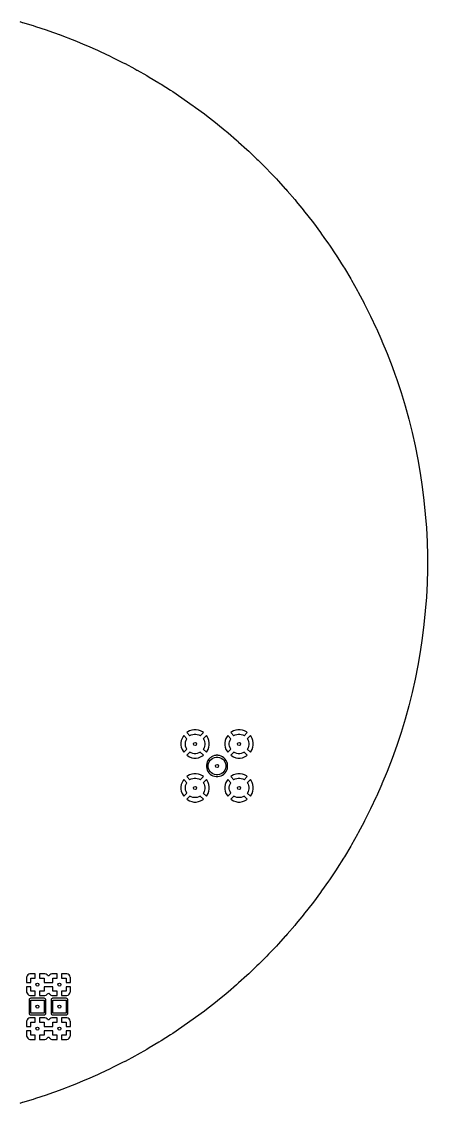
# Model space of a CAD drawing. Header units: inches. Extents: x -2.56 to 2.56, y -2.56 to 2.56.
# Drawn here: x 0.714 to 2.559, y -2.46 to 2.46 of the extents above; entities that cross this region are included whole.
import ezdxf

# ---------------------------------------------------------------- set-up
doc = ezdxf.new("R2010")
doc.units = ezdxf.units.IN
doc.header["$MEASUREMENT"] = 0
doc.layers.add('BLACK', color=250, linetype='CONTINUOUS')

msp = doc.modelspace()

# ---------------------------------------------------------------- linework, layer by layer
at = {"layer": 'BLACK', "linetype": 'CONTINUOUS'}
for p, q in [((0.7057, 2.4597), (0.717, 2.4565)), ((0.717, 2.4565), (0.7171, 2.4565)), ((0.7171, 2.4565), (0.7659, 2.4417)), ((0.7659, 2.4417), (0.7659, 2.4416)), ((0.7659, 2.4416), (0.7773, 2.4381)), ((0.7773, 2.4381), (0.7774, 2.438)), ((0.7774, 2.438), (0.8256, 2.4221)), ((0.8256, 2.4221), (0.8256, 2.4221)), ((0.8256, 2.4221), (0.8371, 2.4182)), ((0.8371, 2.4182), (0.8372, 2.4182)), ((0.8372, 2.4182), (0.8848, 2.4011)), ((0.8848, 2.4011), (0.8849, 2.4011)), ((0.8849, 2.4011), (0.8863, 2.4006)), ((0.8863, 2.4006), (0.8964, 2.3968)), ((0.8964, 2.3968), (0.8965, 2.3968)), ((0.8965, 2.3968), (0.9435, 2.3787)), ((0.9435, 2.3787), (0.9436, 2.3786)), ((0.9436, 2.3786), (0.9552, 2.374)), ((0.9552, 2.374), (0.9552, 2.374)), ((0.9552, 2.374), (1.0017, 2.3547)), ((1.0017, 2.3547), (1.0018, 2.3547)), ((1.0018, 2.3547), (1.0133, 2.3498)), ((1.0133, 2.3498), (1.0134, 2.3498)), ((1.0134, 2.3498), (1.0593, 2.3294)), ((1.0593, 2.3294), (1.0593, 2.3294)), ((1.0593, 2.3294), (1.0709, 2.3241)), ((1.0709, 2.3241), (1.0709, 2.3241)), ((1.0709, 2.3241), (1.1162, 2.3027)), ((1.1162, 2.3027), (1.1163, 2.3026)), ((1.1163, 2.3026), (1.1277, 2.2971)), ((1.1277, 2.2971), (1.1278, 2.297)), ((1.1278, 2.297), (1.1725, 2.2745)), ((1.1725, 2.2745), (1.1726, 2.2745)), ((1.1726, 2.2745), (1.1839, 2.2686)), ((1.1839, 2.2686), (1.184, 2.2686)), ((1.184, 2.2686), (1.2281, 2.245)), ((1.2281, 2.245), (1.2282, 2.245)), ((1.2282, 2.245), (1.2383, 2.2394)), ((1.2383, 2.2394), (1.2394, 2.2388)), ((1.2394, 2.2388), (1.2394, 2.2388)), ((1.2394, 2.2388), (1.283, 2.2141)), ((1.283, 2.2141), (1.283, 2.2141)), ((1.283, 2.2141), (1.2941, 2.2076)), ((1.2941, 2.2076), (1.2941, 2.2076)), ((1.2941, 2.2076), (1.3371, 2.1819)), ((1.3371, 2.1819), (1.3371, 2.1818)), ((1.3371, 2.1818), (1.3429, 2.1783)), ((1.3429, 2.1783), (1.348, 2.1751)), ((1.348, 2.1751), (1.348, 2.1751)), ((1.348, 2.1751), (1.3903, 2.1483)), ((1.3903, 2.1483), (1.3904, 2.1483)), ((1.3904, 2.1483), (1.4011, 2.1413)), ((1.4011, 2.1413), (1.4011, 2.1413)), ((1.4011, 2.1413), (1.4428, 2.1134)), ((1.4428, 2.1134), (1.4428, 2.1134)), ((1.4428, 2.1134), (1.4533, 2.1062)), ((1.4533, 2.1062), (1.4534, 2.1062)), ((1.4534, 2.1062), (1.4944, 2.0773)), ((1.4944, 2.0773), (1.4944, 2.0773)), ((1.4944, 2.0773), (1.499, 2.074)), ((1.499, 2.074), (1.5047, 2.0699)), ((1.5047, 2.0699), (1.5047, 2.0698)), ((1.5047, 2.0698), (1.5451, 2.0399)), ((1.5451, 2.0399), (1.5451, 2.0398)), ((1.5451, 2.0398), (1.5551, 2.0322)), ((1.5551, 2.0322), (1.5551, 2.0322)), ((1.5551, 2.0322), (1.5948, 2.0012)), ((1.5948, 2.0012), (1.5949, 2.0012)), ((1.5949, 2.0012), (1.6045, 1.9934)), ((1.6045, 1.9934), (1.6046, 1.9934)), ((1.6046, 1.9934), (1.64, 1.9643)), ((1.64, 1.9643), (1.6436, 1.9614)), ((1.6436, 1.9614), (1.6437, 1.9613)), ((1.6437, 1.9613), (1.653, 1.9534)), ((1.653, 1.9534), (1.6531, 1.9534)), ((1.6531, 1.9534), (1.6909, 1.9207)), ((1.6909, 1.9207), (1.6914, 1.9203)), ((1.6914, 1.9203), (1.6915, 1.9202)), ((1.6915, 1.9202), (1.6985, 1.914)), ((1.6985, 1.914), (1.7005, 1.9122)), ((1.7005, 1.9122), (1.7005, 1.9122)), ((1.7005, 1.9122), (1.7382, 1.8781)), ((1.7382, 1.8781), (1.7382, 1.878)), ((1.7382, 1.878), (1.7469, 1.8699)), ((1.7469, 1.8699), (1.747, 1.8699)), ((1.747, 1.8699), (1.7839, 1.8347)), ((1.7839, 1.8347), (1.784, 1.8346)), ((1.784, 1.8346), (1.7892, 1.8295)), ((1.7892, 1.8295), (1.7923, 1.8265)), ((1.7923, 1.8265), (1.7923, 1.8264)), ((1.7923, 1.8264), (1.8286, 1.7902)), ((1.8286, 1.7902), (1.8286, 1.7901)), ((1.8286, 1.7901), (1.8346, 1.7839)), ((1.8346, 1.7839), (1.8366, 1.7819)), ((1.8366, 1.7819), (1.8366, 1.7819)), ((1.8366, 1.7819), (1.8721, 1.7446)), ((1.8721, 1.7446), (1.8722, 1.7445)), ((1.8722, 1.7445), (1.8797, 1.7364)), ((1.8797, 1.7364), (1.8797, 1.7363)), ((1.8797, 1.7363), (1.9145, 1.6979)), ((1.9145, 1.6979), (1.9146, 1.6979)), ((1.9146, 1.6979), (1.9217, 1.6898)), ((1.9217, 1.6898), (1.9217, 1.6897)), ((1.9217, 1.6897), (1.9558, 1.6503)), ((1.9558, 1.6503), (1.9558, 1.6502)), ((1.9558, 1.6502), (1.9616, 1.6432)), ((1.9616, 1.6432), (1.9625, 1.6422)), ((1.9625, 1.6422), (1.9626, 1.6421)), ((1.9626, 1.6421), (1.9959, 1.6016)), ((1.9959, 1.6016), (1.9959, 1.6015)), ((1.9959, 1.6015), (2.0021, 1.5936)), ((2.0021, 1.5936), (2.0022, 1.5936)), ((2.0022, 1.5936), (2.0347, 1.5519)), ((2.0347, 1.5519), (2.0348, 1.5518)), ((2.0348, 1.5518), (2.0405, 1.5442)), ((2.0405, 1.5442), (2.0406, 1.5441)), ((2.0406, 1.5441), (2.0723, 1.5013)), ((2.0723, 1.5013), (2.0724, 1.5012)), ((2.0724, 1.5012), (2.0777, 1.4938)), ((2.0777, 1.4938), (2.0777, 1.4938)), ((2.0777, 1.4938), (2.0886, 1.4783)), ((2.0886, 1.4783), (2.1087, 1.4498)), ((2.1087, 1.4498), (2.1088, 1.4497)), ((2.1088, 1.4497), (2.1136, 1.4426)), ((2.1136, 1.4426), (2.1136, 1.4426)), ((2.1136, 1.4426), (2.1428, 1.3989)), ((2.1428, 1.3989), (2.1438, 1.3974)), ((2.1438, 1.3974), (2.1439, 1.3973)), ((2.1439, 1.3973), (2.1482, 1.3906)), ((2.1482, 1.3906), (2.1482, 1.3906)), ((2.1482, 1.3906), (2.1594, 1.3728)), ((2.1594, 1.3728), (2.1686, 1.3582)), ((2.1686, 1.3582), (2.1776, 1.3441)), ((2.1776, 1.3441), (2.1776, 1.344)), ((2.1776, 1.344), (2.1814, 1.3378)), ((2.1814, 1.3378), (2.1815, 1.3378)), ((2.1815, 1.3378), (2.2101, 1.29)), ((2.2101, 1.29), (2.2101, 1.2899)), ((2.2101, 1.2899), (2.2134, 1.2843)), ((2.2134, 1.2843), (2.2134, 1.2842)), ((2.2134, 1.2842), (2.2412, 1.2352)), ((2.2412, 1.2352), (2.2412, 1.2351)), ((2.2412, 1.2351), (2.244, 1.23)), ((2.244, 1.23), (2.244, 1.23)), ((2.244, 1.23), (2.271, 1.1795)), ((2.271, 1.1795), (2.271, 1.1795)), ((2.271, 1.1795), (2.2718, 1.1779)), ((2.2718, 1.1779), (2.2732, 1.1752)), ((2.2732, 1.1752), (2.2994, 1.1232)), ((2.2994, 1.1232), (2.2994, 1.1231)), ((2.2994, 1.1231), (2.301, 1.1197)), ((2.301, 1.1197), (2.301, 1.1197)), ((2.301, 1.1197), (2.3263, 1.0662)), ((2.3263, 1.0662), (2.3264, 1.0661)), ((2.3264, 1.0661), (2.3274, 1.0638)), ((2.3274, 1.0638), (2.3274, 1.0637)), ((2.3274, 1.0637), (2.3519, 1.0085)), ((2.3519, 1.0085), (2.352, 1.0084)), ((2.352, 1.0084), (2.3524, 1.0073)), ((2.3524, 1.0073), (2.3524, 1.0073)), ((2.3524, 1.0073), (2.3761, 0.9503)), ((2.3761, 0.9503), (2.3761, 0.9502)), ((2.3761, 0.9502), (2.3987, 0.8917)), ((2.3987, 0.8917), (2.3987, 0.8916)), ((2.3987, 0.8916), (2.4112, 0.8567)), ((2.4112, 0.8567), (2.4198, 0.8325)), ((2.4198, 0.8325), (2.4199, 0.8324)), ((2.4199, 0.8324), (2.4395, 0.7729)), ((2.4395, 0.7729), (2.4396, 0.7728)), ((2.4396, 0.7728), (2.4578, 0.7128)), ((2.4578, 0.7128), (2.4578, 0.7127)), ((2.4578, 0.7127), (2.4745, 0.6523)), ((2.4745, 0.6523), (2.4745, 0.6522)), ((2.4745, 0.6522), (2.4898, 0.5913)), ((2.4898, 0.5913), (2.4898, 0.5912)), ((2.4898, 0.5912), (2.5035, 0.5301)), ((2.5035, 0.5301), (2.5036, 0.5299)), ((2.5036, 0.5299), (2.5158, 0.4685)), ((2.5158, 0.4685), (2.5158, 0.4683)), ((2.5158, 0.4683), (2.5265, 0.4066)), ((2.5265, 0.4066), (2.5265, 0.4065)), ((2.5265, 0.4065), (2.5357, 0.3445)), ((2.5357, 0.3445), (2.5358, 0.3443)), ((2.5358, 0.3443), (2.5434, 0.2821)), ((2.5434, 0.2821), (2.5434, 0.282)), ((2.5434, 0.282), (2.5496, 0.2196)), ((2.5496, 0.2196), (2.5496, 0.2195)), ((2.5496, 0.2195), (2.5542, 0.157)), ((2.5542, 0.157), (2.5542, 0.1569)), ((2.5542, 0.1569), (2.5573, 0.0943)), ((2.5573, 0.0943), (2.5573, 0.0941)), ((2.5573, 0.0941), (2.5588, 0.0315)), ((2.5588, 0.0315), (2.5588, 0.0313)), ((2.5588, 0.0313), (2.5588, -0.0313)), ((2.5588, -0.0315), (2.5573, -0.0941)), ((2.5588, -0.0313), (2.5588, -0.0315)), ((2.5573, -0.0943), (2.5542, -0.1569)), ((2.5573, -0.0941), (2.5573, -0.0943)), ((2.5542, -0.157), (2.5496, -0.2195)), ((2.5542, -0.1569), (2.5542, -0.157)), ((2.5496, -0.2196), (2.5434, -0.282)), ((2.5496, -0.2195), (2.5496, -0.2196)), ((2.5434, -0.2821), (2.5358, -0.3443)), ((2.5434, -0.282), (2.5434, -0.2821)), ((2.5358, -0.3443), (2.5357, -0.3445)), ((2.5357, -0.3445), (2.5265, -0.4065)), ((2.5265, -0.4066), (2.5158, -0.4683)), ((2.5265, -0.4065), (2.5265, -0.4066)), ((2.5158, -0.4685), (2.5036, -0.5299)), ((2.5158, -0.4683), (2.5158, -0.4685)), ((2.5035, -0.5301), (2.4898, -0.5912)), ((2.5036, -0.5299), (2.5035, -0.5301)), ((2.4898, -0.5913), (2.4745, -0.6522)), ((2.4898, -0.5912), (2.4898, -0.5913)), ((2.4745, -0.6523), (2.4578, -0.7127)), ((2.4745, -0.6522), (2.4745, -0.6523)), ((2.4578, -0.7128), (2.4396, -0.7728)), ((2.4578, -0.7127), (2.4578, -0.7128)), ((1.469, -0.7705), (1.4647, -0.7735)), ((1.4647, -0.7735), (1.4647, -0.7735)), ((1.4647, -0.7735), (1.4789, -0.7877)), ((1.4779, -0.7659), (1.469, -0.7705)), ((1.4875, -0.7628), (1.4779, -0.7659)), ((1.4779, -0.7659), (1.4779, -0.7659)), ((1.4793, -0.7874), (1.4855, -0.7843)), ((1.4855, -0.7843), (1.4921, -0.7821)), ((1.4975, -0.7612), (1.4875, -0.7628)), ((1.4921, -0.7821), (1.499, -0.781)), ((1.5075, -0.7612), (1.4975, -0.7612)), ((1.499, -0.781), (1.506, -0.781)), ((1.506, -0.781), (1.5128, -0.7821)), ((1.5175, -0.7628), (1.5075, -0.7612)), ((1.5128, -0.7821), (1.5194, -0.7843)), ((1.527, -0.7659), (1.5175, -0.7628)), ((1.5194, -0.7843), (1.5256, -0.7874)), ((1.526, -0.7877), (1.5402, -0.7735)), ((1.536, -0.7705), (1.527, -0.7659)), ((1.527, -0.7659), (1.527, -0.7659)), ((1.5402, -0.7735), (1.536, -0.7705)), ((1.669, -0.7705), (1.6647, -0.7735)), ((1.6647, -0.7735), (1.6647, -0.7735)), ((1.6647, -0.7735), (1.6789, -0.7877)), ((1.6779, -0.7659), (1.669, -0.7705)), ((1.6875, -0.7628), (1.6779, -0.7659)), ((1.6779, -0.7659), (1.6779, -0.7659)), ((1.6793, -0.7874), (1.6855, -0.7843)), ((1.6855, -0.7843), (1.6921, -0.7821)), ((1.6975, -0.7612), (1.6875, -0.7628)), ((1.6921, -0.7821), (1.699, -0.781)), ((1.7075, -0.7612), (1.6975, -0.7612)), ((1.699, -0.781), (1.706, -0.781)), ((1.706, -0.781), (1.7128, -0.7821)), ((1.7175, -0.7628), (1.7075, -0.7612)), ((1.7128, -0.7821), (1.7194, -0.7843)), ((1.727, -0.7659), (1.7175, -0.7628)), ((1.7194, -0.7843), (1.7256, -0.7874)), ((1.726, -0.7877), (1.7402, -0.7735)), ((1.736, -0.7705), (1.727, -0.7659)), ((1.727, -0.7659), (1.727, -0.7659)), ((1.7402, -0.7735), (1.736, -0.7705)), ((2.4395, -0.7729), (2.4199, -0.8324)), ((2.4396, -0.7728), (2.4395, -0.7729)), ((1.4401, -0.8102), (1.4385, -0.8202)), ((1.4385, -0.8202), (1.4385, -0.8302)), ((1.4385, -0.8302), (1.4401, -0.8402)), ((1.4432, -0.8006), (1.4401, -0.8102)), ((1.4478, -0.7917), (1.4432, -0.8006)), ((1.4432, -0.8006), (1.4432, -0.8006)), ((1.4508, -0.7875), (1.4478, -0.7917)), ((1.465, -0.8016), (1.4508, -0.7875)), ((1.4508, -0.7875), (1.4508, -0.7875)), ((1.4583, -0.8217), (1.4594, -0.8149)), ((1.4583, -0.8287), (1.4583, -0.8217)), ((1.4594, -0.8355), (1.4583, -0.8287)), ((1.4594, -0.8149), (1.4616, -0.8082)), ((1.4616, -0.8421), (1.4594, -0.8355)), ((1.4616, -0.8082), (1.4647, -0.8021)), ((1.4647, -0.8021), (1.465, -0.8016)), ((1.4789, -0.7877), (1.4793, -0.7874)), ((1.5256, -0.7874), (1.526, -0.7877)), ((1.5541, -0.7875), (1.54, -0.8016)), ((1.54, -0.8016), (1.5403, -0.8021)), ((1.5403, -0.8021), (1.5434, -0.8082)), ((1.5434, -0.8082), (1.5456, -0.8149)), ((1.5456, -0.8355), (1.5434, -0.8421)), ((1.5456, -0.8149), (1.5466, -0.8217)), ((1.5466, -0.8287), (1.5456, -0.8355)), ((1.5466, -0.8217), (1.5466, -0.8287)), ((1.5572, -0.7917), (1.5541, -0.7875)), ((1.5541, -0.7875), (1.5541, -0.7875)), ((1.5618, -0.8006), (1.5572, -0.7917)), ((1.5649, -0.8102), (1.5618, -0.8006)), ((1.5618, -0.8006), (1.5618, -0.8006)), ((1.5665, -0.8202), (1.5649, -0.8102)), ((1.5649, -0.8402), (1.5665, -0.8302)), ((1.5665, -0.8302), (1.5665, -0.8202)), ((1.6401, -0.8102), (1.6385, -0.8202)), ((1.6385, -0.8202), (1.6385, -0.8302)), ((1.6385, -0.8302), (1.6401, -0.8402)), ((1.6432, -0.8006), (1.6401, -0.8102)), ((1.6478, -0.7917), (1.6432, -0.8006)), ((1.6432, -0.8006), (1.6432, -0.8006)), ((1.6508, -0.7875), (1.6478, -0.7917)), ((1.665, -0.8016), (1.6508, -0.7875)), ((1.6508, -0.7875), (1.6508, -0.7875)), ((1.6583, -0.8217), (1.6594, -0.8149)), ((1.6583, -0.8287), (1.6583, -0.8217)), ((1.6594, -0.8355), (1.6583, -0.8287)), ((1.6594, -0.8149), (1.6616, -0.8082)), ((1.6616, -0.8421), (1.6594, -0.8355)), ((1.6616, -0.8082), (1.6647, -0.8021)), ((1.6647, -0.8021), (1.665, -0.8016)), ((1.6789, -0.7877), (1.6793, -0.7874)), ((1.7256, -0.7874), (1.726, -0.7877)), ((1.7541, -0.7875), (1.74, -0.8016)), ((1.74, -0.8016), (1.7403, -0.8021)), ((1.7403, -0.8021), (1.7434, -0.8082)), ((1.7434, -0.8082), (1.7456, -0.8149)), ((1.7456, -0.8355), (1.7434, -0.8421)), ((1.7456, -0.8149), (1.7466, -0.8217)), ((1.7466, -0.8287), (1.7456, -0.8355)), ((1.7466, -0.8217), (1.7466, -0.8287)), ((1.7572, -0.7917), (1.7541, -0.7875)), ((1.7541, -0.7875), (1.7541, -0.7875)), ((1.7618, -0.8006), (1.7572, -0.7917)), ((1.7649, -0.8102), (1.7618, -0.8006)), ((1.7618, -0.8006), (1.7618, -0.8006)), ((1.7665, -0.8202), (1.7649, -0.8102)), ((1.7649, -0.8402), (1.7665, -0.8302)), ((1.7665, -0.8302), (1.7665, -0.8202)), ((2.4198, -0.8325), (2.3987, -0.8916)), ((2.4199, -0.8324), (2.4198, -0.8325)), ((1.4401, -0.8402), (1.4432, -0.8498)), ((1.4432, -0.8498), (1.4432, -0.8498)), ((1.4432, -0.8498), (1.4478, -0.8587)), ((1.4478, -0.8587), (1.4508, -0.8629)), ((1.4508, -0.8629), (1.465, -0.8487)), ((1.4508, -0.8629), (1.4508, -0.8629)), ((1.4647, -0.8483), (1.4616, -0.8421)), ((1.465, -0.8487), (1.4647, -0.8483)), ((1.4789, -0.8627), (1.4647, -0.8769)), ((1.4647, -0.8769), (1.469, -0.8799)), ((1.469, -0.8799), (1.4779, -0.8845)), ((1.4779, -0.8845), (1.4779, -0.8845)), ((1.4779, -0.8845), (1.4875, -0.8876)), ((1.4793, -0.863), (1.4789, -0.8627)), ((1.4855, -0.8661), (1.4793, -0.863)), ((1.4921, -0.8683), (1.4855, -0.8661)), ((1.499, -0.8694), (1.4921, -0.8683)), ((1.506, -0.8694), (1.499, -0.8694)), ((1.5128, -0.8683), (1.506, -0.8694)), ((1.5194, -0.8661), (1.5128, -0.8683)), ((1.5175, -0.8876), (1.527, -0.8845)), ((1.5256, -0.863), (1.5194, -0.8661)), ((1.526, -0.8627), (1.5256, -0.863)), ((1.5402, -0.8769), (1.526, -0.8627)), ((1.527, -0.8845), (1.536, -0.8799)), ((1.527, -0.8845), (1.527, -0.8845)), ((1.536, -0.8799), (1.5402, -0.8769)), ((1.5403, -0.8483), (1.54, -0.8487)), ((1.54, -0.8487), (1.5541, -0.8629)), ((1.5402, -0.8769), (1.5402, -0.8769)), ((1.5434, -0.8421), (1.5403, -0.8483)), ((1.5541, -0.8629), (1.5572, -0.8587)), ((1.5541, -0.8629), (1.5541, -0.8629)), ((1.5572, -0.8587), (1.5618, -0.8498)), ((1.5618, -0.8498), (1.5649, -0.8402)), ((1.5618, -0.8498), (1.5618, -0.8498)), ((1.5772, -0.8839), (1.5737, -0.8865)), ((1.584, -0.8805), (1.5772, -0.8839)), ((1.5912, -0.8781), (1.584, -0.8805)), ((1.5908, -0.8866), (1.5985, -0.885)), ((1.5973, -0.8772), (1.5912, -0.8781)), ((1.5987, -0.8769), (1.5973, -0.8772)), ((1.5985, -0.885), (1.6064, -0.885)), ((1.6063, -0.8769), (1.5987, -0.8769)), ((1.608, -0.8772), (1.6063, -0.8769)), ((1.6064, -0.885), (1.6142, -0.8866)), ((1.6138, -0.8781), (1.608, -0.8772)), ((1.621, -0.8805), (1.6138, -0.8781)), ((1.6138, -0.8781), (1.6138, -0.8781)), ((1.6278, -0.8839), (1.621, -0.8805)), ((1.6339, -0.8884), (1.6278, -0.8839)), ((1.6401, -0.8402), (1.6432, -0.8498)), ((1.6432, -0.8498), (1.6432, -0.8498)), ((1.6432, -0.8498), (1.6478, -0.8587)), ((1.6478, -0.8587), (1.6508, -0.8629)), ((1.6508, -0.8629), (1.665, -0.8487)), ((1.6508, -0.8629), (1.6508, -0.8629)), ((1.6647, -0.8483), (1.6616, -0.8421)), ((1.665, -0.8487), (1.6647, -0.8483)), ((1.6789, -0.8627), (1.6647, -0.8769)), ((1.6647, -0.8769), (1.669, -0.8799)), ((1.669, -0.8799), (1.6779, -0.8845)), ((1.6779, -0.8845), (1.6779, -0.8845)), ((1.6779, -0.8845), (1.6875, -0.8876)), ((1.6793, -0.863), (1.6789, -0.8627)), ((1.6855, -0.8661), (1.6793, -0.863)), ((1.6921, -0.8683), (1.6855, -0.8661)), ((1.699, -0.8694), (1.6921, -0.8683)), ((1.706, -0.8694), (1.699, -0.8694)), ((1.7128, -0.8683), (1.706, -0.8694)), ((1.7194, -0.8661), (1.7128, -0.8683)), ((1.7175, -0.8876), (1.727, -0.8845)), ((1.7256, -0.863), (1.7194, -0.8661)), ((1.726, -0.8627), (1.7256, -0.863)), ((1.7402, -0.8769), (1.726, -0.8627)), ((1.727, -0.8845), (1.736, -0.8799)), ((1.727, -0.8845), (1.727, -0.8845)), ((1.736, -0.8799), (1.7402, -0.8769)), ((1.7403, -0.8483), (1.74, -0.8487)), ((1.74, -0.8487), (1.7541, -0.8629)), ((1.7402, -0.8769), (1.7402, -0.8769)), ((1.7434, -0.8421), (1.7403, -0.8483)), ((1.7541, -0.8629), (1.7572, -0.8587)), ((1.7541, -0.8629), (1.7541, -0.8629)), ((1.7572, -0.8587), (1.7618, -0.8498)), ((1.7618, -0.8498), (1.7649, -0.8402)), ((1.7618, -0.8498), (1.7618, -0.8498)), ((1.4875, -0.8876), (1.4975, -0.8892)), ((1.4975, -0.8892), (1.5075, -0.8892)), ((1.5075, -0.8892), (1.5175, -0.8876)), ((1.5554, -0.9139), (1.5542, -0.9214)), ((1.5542, -0.9214), (1.5542, -0.929)), ((1.5542, -0.929), (1.5554, -0.9365)), ((1.5578, -0.9067), (1.5554, -0.9139)), ((1.5612, -0.8999), (1.5578, -0.9067)), ((1.5638, -0.8964), (1.5612, -0.8999)), ((1.5623, -0.9212), (1.5639, -0.9135)), ((1.5623, -0.9292), (1.5623, -0.9212)), ((1.5639, -0.9369), (1.5623, -0.9292)), ((1.5657, -0.8938), (1.5638, -0.8964)), ((1.5639, -0.9135), (1.5669, -0.9062)), ((1.5711, -0.8884), (1.5657, -0.8938)), ((1.5657, -0.8938), (1.5657, -0.8938)), ((1.5657, -0.8938), (1.5657, -0.8938)), ((1.5669, -0.9062), (1.5713, -0.8996)), ((1.5737, -0.8865), (1.5711, -0.8884)), ((1.5711, -0.8884), (1.5711, -0.8884)), ((1.5711, -0.8884), (1.5711, -0.8884)), ((1.5713, -0.8996), (1.5769, -0.894)), ((1.5769, -0.894), (1.5835, -0.8896)), ((1.5835, -0.8896), (1.5908, -0.8866)), ((1.6142, -0.8866), (1.6215, -0.8896)), ((1.6215, -0.8896), (1.6281, -0.894)), ((1.6281, -0.894), (1.6337, -0.8996)), ((1.6337, -0.8996), (1.6381, -0.9062)), ((1.6393, -0.8938), (1.6339, -0.8884)), ((1.6381, -0.9062), (1.6411, -0.9135)), ((1.6438, -0.8999), (1.6393, -0.8938)), ((1.6411, -0.9135), (1.6426, -0.9212)), ((1.6426, -0.9292), (1.6411, -0.9369)), ((1.6426, -0.9212), (1.6426, -0.9292)), ((1.6472, -0.9067), (1.6438, -0.8999)), ((1.6495, -0.9139), (1.6472, -0.9067)), ((1.6507, -0.9214), (1.6495, -0.9139)), ((1.6495, -0.9365), (1.6507, -0.929)), ((1.6507, -0.929), (1.6507, -0.9214)), ((1.6875, -0.8876), (1.6975, -0.8892)), ((1.6975, -0.8892), (1.7075, -0.8892)), ((1.7075, -0.8892), (1.7175, -0.8876)), ((2.3987, -0.8917), (2.3761, -0.9502)), ((2.3987, -0.8916), (2.3987, -0.8917)), ((1.469, -0.9705), (1.4647, -0.9735)), ((1.4647, -0.9735), (1.4647, -0.9735)), ((1.4647, -0.9735), (1.4789, -0.9877)), ((1.4779, -0.9659), (1.469, -0.9705)), ((1.4875, -0.9628), (1.4779, -0.9659)), ((1.4779, -0.9659), (1.4779, -0.9659)), ((1.4855, -0.9843), (1.4921, -0.9821)), ((1.4975, -0.9612), (1.4875, -0.9628)), ((1.4921, -0.9821), (1.499, -0.981)), ((1.5075, -0.9612), (1.4975, -0.9612)), ((1.499, -0.981), (1.506, -0.981)), ((1.506, -0.981), (1.5128, -0.9821)), ((1.5175, -0.9628), (1.5075, -0.9612)), ((1.5128, -0.9821), (1.5194, -0.9843)), ((1.527, -0.9659), (1.5175, -0.9628)), ((1.526, -0.9877), (1.5402, -0.9735)), ((1.536, -0.9705), (1.527, -0.9659)), ((1.527, -0.9659), (1.527, -0.9659)), ((1.5402, -0.9735), (1.536, -0.9705)), ((1.5554, -0.9365), (1.5554, -0.9365)), ((1.5554, -0.9365), (1.5578, -0.9437)), ((1.5578, -0.9437), (1.5612, -0.9505)), ((1.5612, -0.9505), (1.5657, -0.9566)), ((1.5669, -0.9442), (1.5639, -0.9369)), ((1.5657, -0.9566), (1.5711, -0.962)), ((1.5713, -0.9508), (1.5669, -0.9442)), ((1.5711, -0.962), (1.5772, -0.9665)), ((1.5769, -0.9564), (1.5713, -0.9508)), ((1.5835, -0.9608), (1.5769, -0.9564)), ((1.5772, -0.9665), (1.584, -0.9699)), ((1.5908, -0.9638), (1.5835, -0.9608)), ((1.584, -0.9699), (1.5912, -0.9723)), ((1.5985, -0.9654), (1.5908, -0.9638)), ((1.5912, -0.9723), (1.5987, -0.9734)), ((1.6064, -0.9654), (1.5985, -0.9654)), ((1.5987, -0.9734), (1.5987, -0.9734)), ((1.5987, -0.9734), (1.6063, -0.9734)), ((1.6063, -0.9734), (1.6138, -0.9723)), ((1.6063, -0.9734), (1.6063, -0.9734)), ((1.6142, -0.9638), (1.6064, -0.9654)), ((1.6138, -0.9723), (1.621, -0.9699)), ((1.6215, -0.9608), (1.6142, -0.9638)), ((1.621, -0.9699), (1.6278, -0.9665)), ((1.6281, -0.9564), (1.6215, -0.9608)), ((1.6278, -0.9665), (1.6339, -0.962)), ((1.6337, -0.9508), (1.6281, -0.9564)), ((1.6381, -0.9442), (1.6337, -0.9508)), ((1.6339, -0.962), (1.6393, -0.9566)), ((1.6411, -0.9369), (1.6381, -0.9442)), ((1.6393, -0.9566), (1.6438, -0.9505)), ((1.6438, -0.9505), (1.6472, -0.9437)), ((1.6472, -0.9437), (1.6495, -0.9365)), ((1.669, -0.9705), (1.6647, -0.9735)), ((1.6647, -0.9735), (1.6647, -0.9735)), ((1.6647, -0.9735), (1.6789, -0.9877)), ((1.6779, -0.9659), (1.669, -0.9705)), ((1.6875, -0.9628), (1.6779, -0.9659)), ((1.6779, -0.9659), (1.6779, -0.9659)), ((1.6855, -0.9843), (1.6921, -0.9821)), ((1.6975, -0.9612), (1.6875, -0.9628)), ((1.6921, -0.9821), (1.699, -0.981)), ((1.7075, -0.9612), (1.6975, -0.9612)), ((1.699, -0.981), (1.706, -0.981)), ((1.706, -0.981), (1.7128, -0.9821)), ((1.7175, -0.9628), (1.7075, -0.9612)), ((1.7128, -0.9821), (1.7194, -0.9843)), ((1.727, -0.9659), (1.7175, -0.9628)), ((1.726, -0.9877), (1.7402, -0.9735)), ((1.736, -0.9705), (1.727, -0.9659)), ((1.727, -0.9659), (1.727, -0.9659)), ((1.7402, -0.9735), (1.736, -0.9705)), ((2.3761, -0.9503), (2.3524, -1.0073)), ((2.3761, -0.9502), (2.3761, -0.9503)), ((1.4401, -1.0102), (1.4385, -1.0202)), ((1.4385, -1.0202), (1.4385, -1.0302)), ((1.4385, -1.0302), (1.4401, -1.0402)), ((1.4432, -1.0006), (1.4401, -1.0102)), ((1.4478, -0.9917), (1.4432, -1.0006)), ((1.4432, -1.0006), (1.4432, -1.0006)), ((1.4508, -0.9875), (1.4478, -0.9917)), ((1.465, -1.0016), (1.4508, -0.9875)), ((1.4508, -0.9875), (1.4508, -0.9875)), ((1.4583, -1.0217), (1.4594, -1.0149)), ((1.4583, -1.0287), (1.4583, -1.0217)), ((1.4594, -1.0355), (1.4583, -1.0287)), ((1.4594, -1.0149), (1.4616, -1.0082)), ((1.4616, -1.0082), (1.4647, -1.0021)), ((1.4647, -1.0021), (1.465, -1.0016)), ((1.4789, -0.9877), (1.4793, -0.9874)), ((1.4793, -0.9874), (1.4855, -0.9843)), ((1.5194, -0.9843), (1.5256, -0.9874)), ((1.5256, -0.9874), (1.526, -0.9877)), ((1.5541, -0.9875), (1.54, -1.0016)), ((1.54, -1.0016), (1.5403, -1.0021)), ((1.5403, -1.0021), (1.5434, -1.0082)), ((1.5434, -1.0082), (1.5456, -1.0149)), ((1.5456, -1.0149), (1.5466, -1.0217)), ((1.5466, -1.0287), (1.5456, -1.0355)), ((1.5466, -1.0217), (1.5466, -1.0287)), ((1.5572, -0.9917), (1.5541, -0.9875)), ((1.5541, -0.9875), (1.5541, -0.9875)), ((1.5618, -1.0006), (1.5572, -0.9917)), ((1.5649, -1.0102), (1.5618, -1.0006)), ((1.5618, -1.0006), (1.5618, -1.0006)), ((1.5665, -1.0202), (1.5649, -1.0102)), ((1.5649, -1.0402), (1.5665, -1.0302)), ((1.5665, -1.0302), (1.5665, -1.0202)), ((1.6401, -1.0102), (1.6385, -1.0202)), ((1.6385, -1.0202), (1.6385, -1.0302)), ((1.6385, -1.0302), (1.6401, -1.0402)), ((1.6432, -1.0006), (1.6401, -1.0102)), ((1.6478, -0.9917), (1.6432, -1.0006)), ((1.6432, -1.0006), (1.6432, -1.0006)), ((1.6508, -0.9875), (1.6478, -0.9917)), ((1.665, -1.0016), (1.6508, -0.9875)), ((1.6508, -0.9875), (1.6508, -0.9875)), ((1.6583, -1.0217), (1.6594, -1.0149)), ((1.6583, -1.0287), (1.6583, -1.0217)), ((1.6594, -1.0355), (1.6583, -1.0287)), ((1.6594, -1.0149), (1.6616, -1.0082)), ((1.6616, -1.0082), (1.6647, -1.0021)), ((1.6647, -1.0021), (1.665, -1.0016)), ((1.6789, -0.9877), (1.6793, -0.9874)), ((1.6793, -0.9874), (1.6855, -0.9843)), ((1.7194, -0.9843), (1.7256, -0.9874)), ((1.7256, -0.9874), (1.726, -0.9877)), ((1.7541, -0.9875), (1.74, -1.0016)), ((1.74, -1.0016), (1.7403, -1.0021)), ((1.7403, -1.0021), (1.7434, -1.0082)), ((1.7434, -1.0082), (1.7456, -1.0149)), ((1.7456, -1.0149), (1.7466, -1.0217)), ((1.7466, -1.0287), (1.7456, -1.0355)), ((1.7466, -1.0217), (1.7466, -1.0287)), ((1.7572, -0.9917), (1.7541, -0.9875)), ((1.7541, -0.9875), (1.7541, -0.9875)), ((1.7618, -1.0006), (1.7572, -0.9917)), ((1.7649, -1.0102), (1.7618, -1.0006)), ((1.7618, -1.0006), (1.7618, -1.0006)), ((1.7665, -1.0202), (1.7649, -1.0102)), ((1.7649, -1.0402), (1.7665, -1.0302)), ((1.7665, -1.0302), (1.7665, -1.0202)), ((2.3519, -1.0085), (2.3274, -1.0637)), ((2.352, -1.0084), (2.3519, -1.0085)), ((2.3524, -1.0073), (2.352, -1.0084)), ((2.3524, -1.0073), (2.3524, -1.0073)), ((1.4401, -1.0402), (1.4432, -1.0498)), ((1.4432, -1.0498), (1.4432, -1.0498)), ((1.4432, -1.0498), (1.4478, -1.0587)), ((1.4478, -1.0587), (1.4508, -1.0629)), ((1.4508, -1.0629), (1.465, -1.0487)), ((1.4508, -1.0629), (1.4508, -1.0629)), ((1.4616, -1.0421), (1.4594, -1.0355)), ((1.4647, -1.0483), (1.4616, -1.0421)), ((1.465, -1.0487), (1.4647, -1.0483)), ((1.4789, -1.0627), (1.4647, -1.0769)), ((1.4647, -1.0769), (1.469, -1.0799)), ((1.469, -1.0799), (1.4779, -1.0845)), ((1.4793, -1.063), (1.4789, -1.0627)), ((1.4855, -1.0661), (1.4793, -1.063)), ((1.4921, -1.0683), (1.4855, -1.0661)), ((1.499, -1.0694), (1.4921, -1.0683)), ((1.506, -1.0694), (1.499, -1.0694)), ((1.5128, -1.0683), (1.506, -1.0694)), ((1.5194, -1.0661), (1.5128, -1.0683)), ((1.5256, -1.063), (1.5194, -1.0661)), ((1.526, -1.0627), (1.5256, -1.063)), ((1.5402, -1.0769), (1.526, -1.0627)), ((1.527, -1.0845), (1.536, -1.0799)), ((1.536, -1.0799), (1.5402, -1.0769)), ((1.5403, -1.0483), (1.54, -1.0487)), ((1.54, -1.0487), (1.5541, -1.0629)), ((1.5402, -1.0769), (1.5402, -1.0769)), ((1.5434, -1.0421), (1.5403, -1.0483)), ((1.5456, -1.0355), (1.5434, -1.0421)), ((1.5541, -1.0629), (1.5572, -1.0587)), ((1.5541, -1.0629), (1.5541, -1.0629)), ((1.5572, -1.0587), (1.5618, -1.0498)), ((1.5618, -1.0498), (1.5649, -1.0402)), ((1.5618, -1.0498), (1.5618, -1.0498)), ((1.6401, -1.0402), (1.6432, -1.0498)), ((1.6432, -1.0498), (1.6432, -1.0498)), ((1.6432, -1.0498), (1.6478, -1.0587)), ((1.6478, -1.0587), (1.6508, -1.0629)), ((1.6508, -1.0629), (1.665, -1.0487)), ((1.6508, -1.0629), (1.6508, -1.0629)), ((1.6616, -1.0421), (1.6594, -1.0355)), ((1.6647, -1.0483), (1.6616, -1.0421)), ((1.665, -1.0487), (1.6647, -1.0483)), ((1.6789, -1.0627), (1.6647, -1.0769)), ((1.6647, -1.0769), (1.669, -1.0799)), ((1.669, -1.0799), (1.6779, -1.0845)), ((1.6793, -1.063), (1.6789, -1.0627)), ((1.6855, -1.0661), (1.6793, -1.063)), ((1.6921, -1.0683), (1.6855, -1.0661)), ((1.699, -1.0694), (1.6921, -1.0683)), ((1.706, -1.0694), (1.699, -1.0694)), ((1.7128, -1.0683), (1.706, -1.0694)), ((1.7194, -1.0661), (1.7128, -1.0683)), ((1.7256, -1.063), (1.7194, -1.0661)), ((1.726, -1.0627), (1.7256, -1.063)), ((1.7402, -1.0769), (1.726, -1.0627)), ((1.727, -1.0845), (1.736, -1.0799)), ((1.736, -1.0799), (1.7402, -1.0769)), ((1.7403, -1.0483), (1.74, -1.0487)), ((1.74, -1.0487), (1.7541, -1.0629)), ((1.7402, -1.0769), (1.7402, -1.0769)), ((1.7434, -1.0421), (1.7403, -1.0483)), ((1.7456, -1.0355), (1.7434, -1.0421)), ((1.7541, -1.0629), (1.7572, -1.0587)), ((1.7541, -1.0629), (1.7541, -1.0629)), ((1.7572, -1.0587), (1.7618, -1.0498)), ((1.7618, -1.0498), (1.7649, -1.0402)), ((1.7618, -1.0498), (1.7618, -1.0498)), ((2.3263, -1.0662), (2.301, -1.1197)), ((2.3264, -1.0661), (2.3263, -1.0662)), ((2.3274, -1.0638), (2.3264, -1.0661)), ((2.3274, -1.0637), (2.3274, -1.0638)), ((1.4779, -1.0845), (1.4779, -1.0845)), ((1.4779, -1.0845), (1.4875, -1.0876)), ((1.4875, -1.0876), (1.4975, -1.0892)), ((1.4975, -1.0892), (1.5075, -1.0892)), ((1.5075, -1.0892), (1.5175, -1.0876)), ((1.5175, -1.0876), (1.527, -1.0845)), ((1.527, -1.0845), (1.527, -1.0845)), ((1.6779, -1.0845), (1.6779, -1.0845)), ((1.6779, -1.0845), (1.6875, -1.0876)), ((1.6875, -1.0876), (1.6975, -1.0892)), ((1.6975, -1.0892), (1.7075, -1.0892)), ((1.7075, -1.0892), (1.7175, -1.0876)), ((1.7175, -1.0876), (1.727, -1.0845)), ((1.727, -1.0845), (1.727, -1.0845)), ((2.2994, -1.1232), (2.2732, -1.1752)), ((2.301, -1.1197), (2.2994, -1.1231)), ((2.2994, -1.1231), (2.2994, -1.1232)), ((2.301, -1.1197), (2.301, -1.1197)), ((2.271, -1.1795), (2.244, -1.23)), ((2.2732, -1.1752), (2.271, -1.1795)), ((2.271, -1.1795), (2.271, -1.1795)), ((2.2732, -1.1752), (2.2732, -1.1752)), ((2.2412, -1.2352), (2.2134, -1.2842)), ((2.244, -1.23), (2.2412, -1.2351)), ((2.2412, -1.2351), (2.2412, -1.2352)), ((2.244, -1.23), (2.244, -1.23)), ((2.2101, -1.29), (2.1815, -1.3378)), ((2.2134, -1.2843), (2.2101, -1.2899)), ((2.2101, -1.2899), (2.2101, -1.29)), ((2.2134, -1.2842), (2.2134, -1.2843)), ((2.1776, -1.3441), (2.1482, -1.3906)), ((2.1814, -1.3378), (2.1776, -1.344)), ((2.1776, -1.344), (2.1776, -1.3441)), ((2.1815, -1.3378), (2.1814, -1.3378)), ((2.1438, -1.3974), (2.1136, -1.4426)), ((2.1439, -1.3973), (2.1438, -1.3974)), ((2.1482, -1.3906), (2.1439, -1.3973)), ((2.1482, -1.3906), (2.1482, -1.3906)), ((2.1087, -1.4498), (2.0777, -1.4938)), ((2.1088, -1.4497), (2.1087, -1.4498)), ((2.1136, -1.4426), (2.1088, -1.4497)), ((2.1136, -1.4426), (2.1136, -1.4426)), ((2.0723, -1.5013), (2.0406, -1.5441)), ((2.0724, -1.5012), (2.0723, -1.5013)), ((2.0777, -1.4938), (2.0724, -1.5012)), ((2.0777, -1.4938), (2.0777, -1.4938)), ((2.0347, -1.5519), (2.0022, -1.5936)), ((2.0348, -1.5518), (2.0347, -1.5519)), ((2.0405, -1.5442), (2.0348, -1.5518)), ((2.0406, -1.5441), (2.0405, -1.5442)), ((1.9959, -1.6016), (1.9626, -1.6421)), ((2.0021, -1.5936), (1.9959, -1.6015)), ((1.9959, -1.6015), (1.9959, -1.6016)), ((2.0022, -1.5936), (2.0021, -1.5936)), ((1.9558, -1.6503), (1.9217, -1.6897)), ((1.9625, -1.6422), (1.9558, -1.6502)), ((1.9558, -1.6502), (1.9558, -1.6503)), ((1.9626, -1.6421), (1.9625, -1.6422)), ((1.9145, -1.6979), (1.8797, -1.7363)), ((1.9146, -1.6979), (1.9145, -1.6979)), ((1.9217, -1.6898), (1.9146, -1.6979)), ((1.9217, -1.6897), (1.9217, -1.6898)), ((1.8721, -1.7446), (1.8366, -1.7819)), ((1.8722, -1.7445), (1.8721, -1.7446)), ((1.8797, -1.7364), (1.8722, -1.7445)), ((1.8797, -1.7363), (1.8797, -1.7364)), ((1.8286, -1.7902), (1.7923, -1.8264)), ((1.8366, -1.7819), (1.8286, -1.7901)), ((1.8286, -1.7901), (1.8286, -1.7902)), ((1.8366, -1.7819), (1.8366, -1.7819)), ((1.7839, -1.8347), (1.747, -1.8699)), ((1.784, -1.8346), (1.7839, -1.8347)), ((1.7923, -1.8265), (1.784, -1.8346)), ((1.7923, -1.8264), (1.7923, -1.8265)), ((0.7364, -1.8855), (0.7361, -1.8878)), ((0.7361, -1.8878), (0.7361, -1.9098)), ((0.7361, -1.9098), (0.7558, -1.9098)), ((0.7384, -1.8802), (0.7364, -1.8855)), ((0.7364, -1.8855), (0.7364, -1.8855)), ((0.7418, -1.8756), (0.7384, -1.8802)), ((0.7384, -1.8802), (0.7384, -1.8802)), ((0.7463, -1.8722), (0.7418, -1.8756)), ((0.7418, -1.8756), (0.7418, -1.8756)), ((0.7516, -1.8703), (0.7463, -1.8722)), ((0.7463, -1.8722), (0.7463, -1.8722)), ((0.7539, -1.87), (0.7516, -1.8703)), ((0.7516, -1.8703), (0.7516, -1.8703)), ((0.776, -1.87), (0.7539, -1.87)), ((0.7558, -1.9098), (0.7558, -1.8897)), ((0.7558, -1.8897), (0.776, -1.8897)), ((0.776, -1.8897), (0.776, -1.87)), ((0.8177, -1.87), (0.7957, -1.87)), ((0.7957, -1.87), (0.7957, -1.8897)), ((0.7957, -1.8897), (0.8158, -1.8897)), ((0.8158, -1.8897), (0.8158, -1.9098)), ((0.8158, -1.9098), (0.8558, -1.9098)), ((0.8201, -1.8703), (0.8177, -1.87)), ((0.8254, -1.8722), (0.8201, -1.8703)), ((0.8201, -1.8703), (0.8201, -1.8703)), ((0.8299, -1.8756), (0.8254, -1.8722)), ((0.8254, -1.8722), (0.8254, -1.8722)), ((0.8319, -1.8783), (0.8299, -1.8756)), ((0.8324, -1.8789), (0.8319, -1.8783)), ((0.8348, -1.8802), (0.8324, -1.8789)), ((0.8375, -1.88), (0.8348, -1.8802)), ((0.8397, -1.8783), (0.8375, -1.88)), ((0.8418, -1.8756), (0.8397, -1.8783)), ((0.8463, -1.8722), (0.8418, -1.8756)), ((0.8516, -1.8703), (0.8463, -1.8722)), ((0.8463, -1.8722), (0.8463, -1.8722)), ((0.8539, -1.87), (0.8516, -1.8703)), ((0.8516, -1.8703), (0.8516, -1.8703)), ((0.876, -1.87), (0.8539, -1.87)), ((0.8558, -1.9098), (0.8558, -1.8897)), ((0.8558, -1.8897), (0.876, -1.8897)), ((0.876, -1.8897), (0.876, -1.87)), ((0.9177, -1.87), (0.8957, -1.87)), ((0.8957, -1.87), (0.8957, -1.8897)), ((0.8957, -1.8897), (0.9158, -1.8897)), ((0.9158, -1.8897), (0.9158, -1.9098)), ((0.9158, -1.9098), (0.9355, -1.9098)), ((0.9201, -1.8703), (0.9177, -1.87)), ((0.9254, -1.8722), (0.9201, -1.8703)), ((0.9201, -1.8703), (0.9201, -1.8703)), ((0.9299, -1.8756), (0.9254, -1.8722)), ((0.9254, -1.8722), (0.9254, -1.8722)), ((0.9333, -1.8802), (0.9299, -1.8756)), ((0.9299, -1.8756), (0.9299, -1.8756)), ((0.9353, -1.8855), (0.9333, -1.8802)), ((0.9333, -1.8802), (0.9333, -1.8802)), ((0.9355, -1.8878), (0.9353, -1.8855)), ((0.9353, -1.8855), (0.9353, -1.8855)), ((0.9355, -1.9098), (0.9355, -1.8878)), ((0.9355, -1.8878), (0.9355, -1.8878)), ((1.7005, -1.9122), (1.6915, -1.9202)), ((1.7382, -1.8781), (1.7005, -1.9122)), ((1.7005, -1.9122), (1.7005, -1.9122)), ((1.7469, -1.8699), (1.7382, -1.878)), ((1.7382, -1.878), (1.7382, -1.8781)), ((1.747, -1.8699), (1.7469, -1.8699)), ((0.7361, -1.9295), (0.7361, -1.9516)), ((0.7558, -1.9295), (0.7361, -1.9295)), ((0.7361, -1.9516), (0.7364, -1.9539)), ((0.7364, -1.9539), (0.7364, -1.9539)), ((0.7364, -1.9539), (0.7384, -1.9592)), ((0.7384, -1.9592), (0.7384, -1.9592)), ((0.7384, -1.9592), (0.7418, -1.9637)), ((0.7418, -1.9637), (0.7418, -1.9637)), ((0.7418, -1.9637), (0.7463, -1.9671)), ((0.7463, -1.9671), (0.7463, -1.9671)), ((0.7463, -1.9671), (0.7516, -1.9691)), ((0.7558, -1.9497), (0.7558, -1.9295)), ((0.776, -1.9497), (0.7558, -1.9497)), ((0.776, -1.9694), (0.776, -1.9497)), ((0.8158, -1.9497), (0.7957, -1.9497)), ((0.7957, -1.9497), (0.7957, -1.9694)), ((0.8158, -1.9295), (0.8158, -1.9497)), ((0.8558, -1.9295), (0.8158, -1.9295)), ((0.8201, -1.9691), (0.8254, -1.9671)), ((0.8254, -1.9671), (0.8299, -1.9637)), ((0.8254, -1.9671), (0.8254, -1.9671)), ((0.8299, -1.9637), (0.8319, -1.961)), ((0.8319, -1.961), (0.8341, -1.9594)), ((0.8341, -1.9594), (0.8369, -1.9592)), ((0.8369, -1.9592), (0.8393, -1.9605)), ((0.8393, -1.9605), (0.8397, -1.961)), ((0.8397, -1.961), (0.8418, -1.9637)), ((0.8418, -1.9637), (0.8463, -1.9671)), ((0.8463, -1.9671), (0.8463, -1.9671)), ((0.8463, -1.9671), (0.8516, -1.9691)), ((0.8558, -1.9497), (0.8558, -1.9295)), ((0.876, -1.9497), (0.8558, -1.9497)), ((0.876, -1.9694), (0.876, -1.9497)), ((0.9158, -1.9497), (0.8957, -1.9497)), ((0.8957, -1.9497), (0.8957, -1.9694)), ((0.9355, -1.9295), (0.9158, -1.9295)), ((0.9158, -1.9295), (0.9158, -1.9497)), ((0.9201, -1.9691), (0.9254, -1.9671)), ((0.9254, -1.9671), (0.9299, -1.9637)), ((0.9254, -1.9671), (0.9254, -1.9671)), ((0.9299, -1.9637), (0.9333, -1.9592)), ((0.9299, -1.9637), (0.9299, -1.9637)), ((0.9333, -1.9592), (0.9353, -1.9539)), ((0.9333, -1.9592), (0.9333, -1.9592)), ((0.9353, -1.9539), (0.9355, -1.9516)), ((0.9353, -1.9539), (0.9353, -1.9539)), ((0.9355, -1.9516), (0.9355, -1.9295)), ((0.9355, -1.9516), (0.9355, -1.9516)), ((1.6436, -1.9614), (1.6046, -1.9934)), ((1.6437, -1.9613), (1.6436, -1.9614)), ((1.653, -1.9534), (1.6437, -1.9613)), ((1.6531, -1.9534), (1.653, -1.9534)), ((1.6914, -1.9203), (1.6531, -1.9534)), ((1.6915, -1.9202), (1.6914, -1.9203)), ((0.7484, -1.9866), (0.7479, -1.9889)), ((0.7479, -1.9889), (0.7479, -2.0505)), ((0.7501, -1.984), (0.7484, -1.9866)), ((0.7484, -1.9866), (0.7484, -1.9866)), ((0.7527, -1.9822), (0.7501, -1.984)), ((0.7516, -1.9691), (0.7516, -1.9691)), ((0.7516, -1.9691), (0.7539, -1.9694)), ((0.755, -1.9818), (0.7527, -1.9822)), ((0.7527, -1.9822), (0.7527, -1.9822)), ((0.7539, -1.9694), (0.7539, -1.9694)), ((0.7539, -1.9694), (0.776, -1.9694)), ((0.8166, -1.9818), (0.755, -1.9818)), ((0.755, -1.9818), (0.755, -1.9818)), ((0.7558, -2.0497), (0.7558, -1.9897)), ((0.7558, -1.9897), (0.8158, -1.9897)), ((0.7957, -1.9694), (0.8177, -1.9694)), ((0.8158, -1.9897), (0.8158, -2.0497)), ((0.8189, -1.9822), (0.8166, -1.9818)), ((0.8166, -1.9818), (0.8166, -1.9818)), ((0.8177, -1.9694), (0.8201, -1.9691)), ((0.8177, -1.9694), (0.8177, -1.9694)), ((0.8215, -1.984), (0.8189, -1.9822)), ((0.8189, -1.9822), (0.8189, -1.9822)), ((0.8201, -1.9691), (0.8201, -1.9691)), ((0.8233, -1.9866), (0.8215, -1.984)), ((0.8237, -1.9889), (0.8233, -1.9866)), ((0.8233, -1.9866), (0.8233, -1.9866)), ((0.8237, -2.0505), (0.8237, -1.9889)), ((0.8237, -1.9889), (0.8237, -1.9889)), ((0.8484, -1.9866), (0.8479, -1.9889)), ((0.8479, -1.9889), (0.8479, -2.0505)), ((0.8501, -1.984), (0.8484, -1.9866)), ((0.8484, -1.9866), (0.8484, -1.9866)), ((0.8527, -1.9822), (0.8501, -1.984)), ((0.8516, -1.9691), (0.8516, -1.9691)), ((0.8516, -1.9691), (0.8539, -1.9694)), ((0.855, -1.9818), (0.8527, -1.9822)), ((0.8527, -1.9822), (0.8527, -1.9822)), ((0.8539, -1.9694), (0.8539, -1.9694)), ((0.8539, -1.9694), (0.876, -1.9694)), ((0.9166, -1.9818), (0.855, -1.9818)), ((0.855, -1.9818), (0.855, -1.9818)), ((0.8558, -2.0497), (0.8558, -1.9897)), ((0.8558, -1.9897), (0.9158, -1.9897)), ((0.8957, -1.9694), (0.9177, -1.9694)), ((0.9158, -1.9897), (0.9158, -2.0497)), ((0.9189, -1.9822), (0.9166, -1.9818)), ((0.9166, -1.9818), (0.9166, -1.9818)), ((0.9177, -1.9694), (0.9201, -1.9691)), ((0.9177, -1.9694), (0.9177, -1.9694)), ((0.9215, -1.984), (0.9189, -1.9822)), ((0.9189, -1.9822), (0.9189, -1.9822)), ((0.9201, -1.9691), (0.9201, -1.9691)), ((0.9233, -1.9866), (0.9215, -1.984)), ((0.9237, -1.9889), (0.9233, -1.9866)), ((0.9233, -1.9866), (0.9233, -1.9866)), ((0.9237, -2.0505), (0.9237, -1.9889)), ((0.9237, -1.9889), (0.9237, -1.9889)), ((1.5948, -2.0012), (1.5551, -2.0322)), ((1.5949, -2.0012), (1.5948, -2.0012)), ((1.6045, -1.9934), (1.5949, -2.0012)), ((1.6046, -1.9934), (1.6045, -1.9934)), ((0.7479, -2.0505), (0.7484, -2.0528)), ((0.7484, -2.0528), (0.7484, -2.0528)), ((0.7484, -2.0528), (0.7501, -2.0554)), ((0.7501, -2.0554), (0.7527, -2.0571)), ((0.7527, -2.0571), (0.7527, -2.0571)), ((0.7527, -2.0571), (0.755, -2.0576)), ((0.755, -2.0576), (0.755, -2.0576)), ((0.755, -2.0576), (0.755, -2.0576)), ((0.755, -2.0576), (0.8166, -2.0576)), ((0.8158, -2.0497), (0.7558, -2.0497)), ((0.8166, -2.0576), (0.8172, -2.0575)), ((0.8166, -2.0576), (0.8166, -2.0576)), ((0.8172, -2.0575), (0.8189, -2.0571)), ((0.8189, -2.0571), (0.8215, -2.0554)), ((0.8189, -2.0571), (0.8189, -2.0571)), ((0.8189, -2.0571), (0.8189, -2.0571)), ((0.8215, -2.0554), (0.8233, -2.0528)), ((0.8233, -2.0528), (0.8237, -2.0505)), ((0.8233, -2.0528), (0.8233, -2.0528)), ((0.8233, -2.0528), (0.8233, -2.0528)), ((0.8237, -2.0505), (0.8237, -2.0505)), ((0.8479, -2.0505), (0.8484, -2.0528)), ((0.8484, -2.0528), (0.8484, -2.0528)), ((0.8484, -2.0528), (0.8501, -2.0554)), ((0.8501, -2.0554), (0.8527, -2.0571)), ((0.8527, -2.0571), (0.8527, -2.0571)), ((0.8527, -2.0571), (0.855, -2.0576)), ((0.855, -2.0576), (0.855, -2.0576)), ((0.855, -2.0576), (0.855, -2.0576)), ((0.855, -2.0576), (0.9166, -2.0576)), ((0.9158, -2.0497), (0.8558, -2.0497)), ((0.9166, -2.0576), (0.9172, -2.0575)), ((0.9166, -2.0576), (0.9166, -2.0576)), ((0.9172, -2.0575), (0.9189, -2.0571)), ((0.9189, -2.0571), (0.9215, -2.0554)), ((0.9189, -2.0571), (0.9189, -2.0571)), ((0.9189, -2.0571), (0.9189, -2.0571)), ((0.9215, -2.0554), (0.9233, -2.0528)), ((0.9233, -2.0528), (0.9237, -2.0505)), ((0.9233, -2.0528), (0.9233, -2.0528)), ((0.9233, -2.0528), (0.9233, -2.0528)), ((0.9237, -2.0505), (0.9237, -2.0505)), ((1.5451, -2.0399), (1.5047, -2.0698)), ((1.5551, -2.0322), (1.5451, -2.0398)), ((1.5451, -2.0398), (1.5451, -2.0399)), ((1.5551, -2.0322), (1.5551, -2.0322)), ((0.7364, -2.0855), (0.7361, -2.0878)), ((0.7361, -2.0878), (0.7361, -2.1098)), ((0.7361, -2.1098), (0.7558, -2.1098)), ((0.7384, -2.0802), (0.7364, -2.0855)), ((0.7364, -2.0855), (0.7364, -2.0855)), ((0.7418, -2.0756), (0.7384, -2.0802)), ((0.7384, -2.0802), (0.7384, -2.0802)), ((0.7463, -2.0722), (0.7418, -2.0756)), ((0.7418, -2.0756), (0.7418, -2.0756)), ((0.7516, -2.0703), (0.7463, -2.0722)), ((0.7463, -2.0722), (0.7463, -2.0722)), ((0.7539, -2.07), (0.7516, -2.0703)), ((0.7516, -2.0703), (0.7516, -2.0703)), ((0.776, -2.07), (0.7539, -2.07)), ((0.7558, -2.1098), (0.7558, -2.0897)), ((0.7558, -2.0897), (0.776, -2.0897)), ((0.776, -2.0897), (0.776, -2.07)), ((0.8177, -2.07), (0.7957, -2.07)), ((0.7957, -2.07), (0.7957, -2.0897)), ((0.7957, -2.0897), (0.8158, -2.0897)), ((0.8158, -2.0897), (0.8158, -2.1098)), ((0.8158, -2.1098), (0.8558, -2.1098)), ((0.8201, -2.0703), (0.8177, -2.07)), ((0.8254, -2.0722), (0.8201, -2.0703)), ((0.8201, -2.0703), (0.8201, -2.0703)), ((0.8299, -2.0756), (0.8254, -2.0722)), ((0.8254, -2.0722), (0.8254, -2.0722)), ((0.8319, -2.0783), (0.8299, -2.0756)), ((0.8324, -2.0789), (0.8319, -2.0783)), ((0.8348, -2.0802), (0.8324, -2.0789)), ((0.8375, -2.08), (0.8348, -2.0802)), ((0.8397, -2.0783), (0.8375, -2.08)), ((0.8418, -2.0756), (0.8397, -2.0783)), ((0.8463, -2.0722), (0.8418, -2.0756)), ((0.8516, -2.0703), (0.8463, -2.0722)), ((0.8463, -2.0722), (0.8463, -2.0722)), ((0.8539, -2.07), (0.8516, -2.0703)), ((0.8516, -2.0703), (0.8516, -2.0703)), ((0.876, -2.07), (0.8539, -2.07)), ((0.8558, -2.1098), (0.8558, -2.0897)), ((0.8558, -2.0897), (0.876, -2.0897)), ((0.876, -2.0897), (0.876, -2.07)), ((0.9177, -2.07), (0.8957, -2.07)), ((0.8957, -2.07), (0.8957, -2.0897)), ((0.8957, -2.0897), (0.9158, -2.0897)), ((0.9158, -2.0897), (0.9158, -2.1098)), ((0.9158, -2.1098), (0.9355, -2.1098)), ((0.9201, -2.0703), (0.9177, -2.07)), ((0.9254, -2.0722), (0.9201, -2.0703)), ((0.9201, -2.0703), (0.9201, -2.0703)), ((0.9299, -2.0756), (0.9254, -2.0722)), ((0.9254, -2.0722), (0.9254, -2.0722)), ((0.9333, -2.0802), (0.9299, -2.0756)), ((0.9299, -2.0756), (0.9299, -2.0756)), ((0.9353, -2.0855), (0.9333, -2.0802)), ((0.9333, -2.0802), (0.9333, -2.0802)), ((0.9355, -2.0878), (0.9353, -2.0855)), ((0.9353, -2.0855), (0.9353, -2.0855)), ((0.9355, -2.1098), (0.9355, -2.0878)), ((0.9355, -2.0878), (0.9355, -2.0878)), ((1.4428, -2.1134), (1.4011, -2.1413)), ((1.4533, -2.1062), (1.4428, -2.1134)), ((1.4428, -2.1134), (1.4428, -2.1134)), ((1.4534, -2.1062), (1.4533, -2.1062)), ((1.4944, -2.0773), (1.4534, -2.1062)), ((1.5047, -2.0699), (1.4944, -2.0773)), ((1.4944, -2.0773), (1.4944, -2.0773)), ((1.5047, -2.0698), (1.5047, -2.0699)), ((0.7361, -2.1295), (0.7361, -2.1516)), ((0.7558, -2.1295), (0.7361, -2.1295)), ((0.7361, -2.1516), (0.7364, -2.1539)), ((0.7364, -2.1539), (0.7364, -2.1539)), ((0.7364, -2.1539), (0.7384, -2.1592)), ((0.7384, -2.1592), (0.7384, -2.1592)), ((0.7384, -2.1592), (0.7418, -2.1637)), ((0.7418, -2.1637), (0.7418, -2.1637)), ((0.7418, -2.1637), (0.7463, -2.1671)), ((0.7558, -2.1497), (0.7558, -2.1295)), ((0.776, -2.1497), (0.7558, -2.1497)), ((0.776, -2.1694), (0.776, -2.1497)), ((0.8158, -2.1497), (0.7957, -2.1497)), ((0.7957, -2.1497), (0.7957, -2.1694)), ((0.8158, -2.1295), (0.8158, -2.1497)), ((0.8558, -2.1295), (0.8158, -2.1295)), ((0.8254, -2.1671), (0.8299, -2.1637)), ((0.8299, -2.1637), (0.8319, -2.161)), ((0.8319, -2.161), (0.8341, -2.1594)), ((0.8341, -2.1594), (0.8369, -2.1592)), ((0.8369, -2.1592), (0.8393, -2.1605)), ((0.8393, -2.1605), (0.8397, -2.161)), ((0.8397, -2.161), (0.8418, -2.1637)), ((0.8418, -2.1637), (0.8463, -2.1671)), ((0.8558, -2.1497), (0.8558, -2.1295)), ((0.876, -2.1497), (0.8558, -2.1497)), ((0.876, -2.1694), (0.876, -2.1497)), ((0.9158, -2.1497), (0.8957, -2.1497)), ((0.8957, -2.1497), (0.8957, -2.1694)), ((0.9355, -2.1295), (0.9158, -2.1295)), ((0.9158, -2.1295), (0.9158, -2.1497)), ((0.9254, -2.1671), (0.9299, -2.1637)), ((0.9299, -2.1637), (0.9333, -2.1592)), ((0.9299, -2.1637), (0.9299, -2.1637)), ((0.9333, -2.1592), (0.9353, -2.1539)), ((0.9333, -2.1592), (0.9333, -2.1592)), ((0.9353, -2.1539), (0.9355, -2.1516)), ((0.9353, -2.1539), (0.9353, -2.1539)), ((0.9355, -2.1516), (0.9355, -2.1295)), ((0.9355, -2.1516), (0.9355, -2.1516)), ((1.3903, -2.1483), (1.348, -2.1751)), ((1.3904, -2.1483), (1.3903, -2.1483)), ((1.4011, -2.1413), (1.3904, -2.1483)), ((1.4011, -2.1413), (1.4011, -2.1413)), ((0.7463, -2.1671), (0.7463, -2.1671)), ((0.7463, -2.1671), (0.7516, -2.1691)), ((0.7516, -2.1691), (0.7516, -2.1691)), ((0.7516, -2.1691), (0.7539, -2.1694)), ((0.7539, -2.1694), (0.7539, -2.1694)), ((0.7539, -2.1694), (0.776, -2.1694)), ((0.7957, -2.1694), (0.8177, -2.1694)), ((0.8177, -2.1694), (0.8201, -2.1691)), ((0.8177, -2.1694), (0.8177, -2.1694)), ((0.8201, -2.1691), (0.8254, -2.1671)), ((0.8201, -2.1691), (0.8201, -2.1691)), ((0.8254, -2.1671), (0.8254, -2.1671)), ((0.8463, -2.1671), (0.8463, -2.1671)), ((0.8463, -2.1671), (0.8516, -2.1691)), ((0.8516, -2.1691), (0.8516, -2.1691)), ((0.8516, -2.1691), (0.8539, -2.1694)), ((0.8539, -2.1694), (0.8539, -2.1694)), ((0.8539, -2.1694), (0.876, -2.1694)), ((0.8957, -2.1694), (0.9177, -2.1694)), ((0.9177, -2.1694), (0.9201, -2.1691)), ((0.9177, -2.1694), (0.9177, -2.1694)), ((0.9201, -2.1691), (0.9254, -2.1671)), ((0.9201, -2.1691), (0.9201, -2.1691)), ((0.9254, -2.1671), (0.9254, -2.1671)), ((1.2941, -2.2076), (1.283, -2.2141)), ((1.3371, -2.1819), (1.2941, -2.2076)), ((1.2941, -2.2076), (1.2941, -2.2076)), ((1.348, -2.1751), (1.3371, -2.1818)), ((1.3371, -2.1818), (1.3371, -2.1819)), ((1.348, -2.1751), (1.348, -2.1751)), ((1.2281, -2.245), (1.184, -2.2686)), ((1.2282, -2.245), (1.2281, -2.245)), ((1.2394, -2.2388), (1.2282, -2.245)), ((1.283, -2.2141), (1.2394, -2.2388)), ((1.2394, -2.2388), (1.2394, -2.2388)), ((1.283, -2.2141), (1.283, -2.2141)), ((1.1162, -2.3027), (1.0709, -2.3241)), ((1.1163, -2.3026), (1.1162, -2.3027)), ((1.1277, -2.2971), (1.1163, -2.3026)), ((1.1278, -2.297), (1.1277, -2.2971)), ((1.1725, -2.2745), (1.1278, -2.297)), ((1.1726, -2.2745), (1.1725, -2.2745)), ((1.1839, -2.2686), (1.1726, -2.2745)), ((1.184, -2.2686), (1.1839, -2.2686)), ((1.0017, -2.3547), (0.9552, -2.374)), ((1.0018, -2.3547), (1.0017, -2.3547)), ((1.0133, -2.3498), (1.0018, -2.3547)), ((1.0134, -2.3498), (1.0133, -2.3498)), ((1.0593, -2.3294), (1.0134, -2.3498)), ((1.0708, -2.3241), (1.0593, -2.3294)), ((1.0593, -2.3294), (1.0593, -2.3294)), ((1.0709, -2.3241), (1.0708, -2.3241)), ((0.8848, -2.4011), (0.8372, -2.4182)), ((0.8849, -2.4011), (0.8848, -2.4011)), ((0.8964, -2.3968), (0.8849, -2.4011)), ((0.8965, -2.3968), (0.8964, -2.3968)), ((0.9435, -2.3787), (0.8965, -2.3968)), ((0.9436, -2.3786), (0.9435, -2.3787)), ((0.9552, -2.374), (0.9436, -2.3786)), ((0.9552, -2.374), (0.9552, -2.374)), ((0.717, -2.4565), (0.7057, -2.4597)), ((0.7171, -2.4565), (0.717, -2.4565)), ((0.7659, -2.4417), (0.7171, -2.4565)), ((0.7773, -2.4381), (0.7659, -2.4416)), ((0.7659, -2.4416), (0.7659, -2.4417)), ((0.7774, -2.438), (0.7773, -2.4381)), ((0.8256, -2.4221), (0.7774, -2.438)), ((0.8371, -2.4182), (0.8256, -2.4221)), ((0.8256, -2.4221), (0.8256, -2.4221)), ((0.8372, -2.4182), (0.8371, -2.4182))]:
    msp.add_line(p, q, dxfattribs=at)
at = {"layer": 'BLACK'}
for centre in [(1.5025, -0.8252), (1.7025, -0.8252), (1.6025, -0.9252), (1.5025, -1.0252), (1.7025, -1.0252), (0.7858, -1.9197), (0.8858, -1.9197), (0.7858, -2.0197), (0.8858, -2.0197), (0.7858, -2.1197), (0.8858, -2.1197)]:
    msp.add_circle(centre, 0.00689, dxfattribs=at)
at = {"layer": 'WHITE'}
for centre in [(1.5025, -0.8252), (1.7025, -0.8252), (1.6025, -0.9252), (1.5025, -1.0252), (1.7025, -1.0252), (0.7858, -1.9197), (0.8858, -1.9197), (0.7858, -2.0197), (0.8858, -2.0197), (0.7858, -2.1197), (0.8858, -2.1197)]:
    msp.add_circle(centre, 0.00689, dxfattribs=at)

doc.saveas('drawing.dxf')
